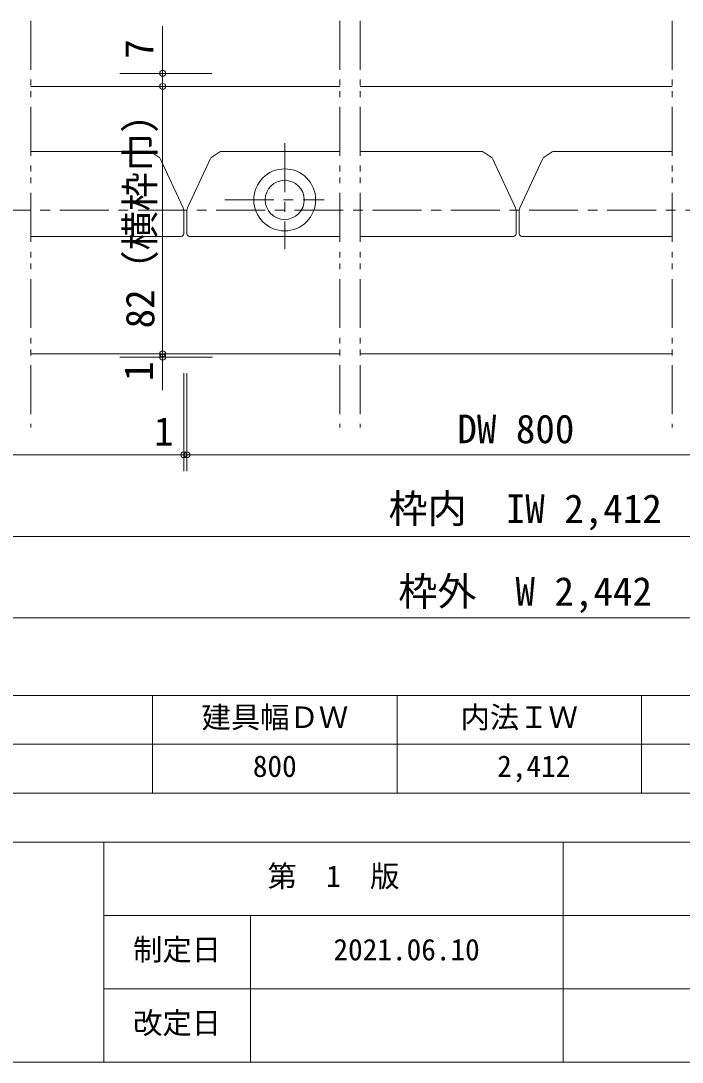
# Model space of a CAD drawing. Units: millimetres on the paper, enlarged 5 times, with parts at other scales. Extents: x -977 to 998, y -1667 to 718.
# Drawn here: x -620 to -281, y -673 to -141 of the extents above; entities that cross this region are included whole.
import ezdxf
from ezdxf.enums import TextEntityAlignment as Align

# ---------------------------------------------------------------- set-up
doc = ezdxf.new("R2010")
doc.units = ezdxf.units.MM
doc.header["$LTSCALE"] = 5
doc.header["$PDMODE"] = 32
doc.header["$PDSIZE"] = 3
doc.linetypes.add('CHAIN1', pattern=[8, 5, -1, 1, -1])
doc.linetypes.add('DOUBLE_CHAIN1', pattern=[8.8, 5, -1, 0.6, -0.6, 0.6, -1])
doc.layers.add('0-0_0', color=7, linetype='Continuous', lineweight=18)
doc.layers.add('2-1_6', color=3, linetype='Continuous', lineweight=20)
doc.layers.add('3-1_四方枠', color=7, linetype='Continuous')
doc.styles.add('ＭＳ ゴシック', font='')
doc.styles.get('ＭＳ ゴシック').set_extended_font_data('MS Gothic')

msp = doc.modelspace()

# ---------------------------------------------------------------- linework, layer by layer
at = {"layer": '0-0_0'}
for p, q in [((-952.188, -485.367), (197.812, -485.367)), ((-552.188, -485.367), (-552.188, -535.367)), ((-427.188, -485.367), (-427.188, -535.367)), ((-302.188, -485.367), (-302.188, -535.367)), ((-952.188, -510.367), (197.812, -510.367)), ((-952.188, -535.367), (197.812, -535.367)), ((-977.188, -560.367), (997.812, -560.367)), ((-577.188, -560.367), (-577.188, -672.867)), ((-342.188, -560.367), (-342.188, -672.867)), ((997.812, -597.867), (-577.188, -597.867)), ((-502.188, -597.867), (-502.188, -672.867)), ((42.812, -635.367), (-577.188, -635.367)), ((997.812, -672.867), (-977.188, -672.867))]:
    msp.add_line(p, q, dxfattribs=at)
at = {"layer": '2-1_6', "color": 7, "linetype": 'DOUBLE_CHAIN1'}
for p, q in [((-614.424, -140.579), (-614.424, -348.508)), ((-456.507, -140.579), (-456.507, -348.508)), ((-446.091, -140.579), (-446.091, -348.508)), ((-286.507, -140.579), (-286.507, -348.508))]:
    msp.add_line(p, q, dxfattribs=at)
at = {"layer": '2-1_6', "color": 4, "lineweight": 9}
for p, q in [((-547.067, -143.247), (-547.067, -329.363)), ((-568.959, -167.424), (-521.893, -167.424)), ((-568.959, -174.09), (-521.893, -174.09)), ((-521.608, -312.424), (-568.959, -312.424)), ((-536.299, -370.757), (-536.299, -320.757)), ((-534.632, -370.757), (-534.632, -320.757)), ((-895.835, -362.424), (166.276, -362.424)), ((-904.632, -404.09), (173.701, -404.09)), ((-904.632, -445.757), (173.701, -445.757))]:
    msp.add_line(p, q, dxfattribs=at)
at = {"layer": '2-1_6', "color": 7, "lineweight": 18}
for p, q in [((-614.424, -174.09), (-456.507, -174.09)), ((-446.091, -174.09), (-286.507, -174.09)), ((-614.424, -310.757), (-456.507, -310.757)), ((-446.091, -310.757), (-286.507, -310.757))]:
    msp.add_line(p, q, dxfattribs=at)
at = {"layer": '2-1_6', "color": 1, "lineweight": 18}
for p, q in [((-553.341, -207.424), (-614.424, -207.424)), ((-553.054, -207.514), (-548.533, -210.68)), ((-517.877, -207.514), (-522.399, -210.68)), ((-517.59, -207.424), (-456.507, -207.424)), ((-383.341, -207.424), (-446.091, -207.424)), ((-383.054, -207.514), (-378.533, -210.68)), ((-347.877, -207.514), (-352.399, -210.68)), ((-347.59, -207.424), (-286.507, -207.424)), ((-548.366, -210.879), (-536.58, -236.154)), ((-522.565, -210.879), (-534.351, -236.154)), ((-378.366, -210.879), (-366.58, -236.154)), ((-352.565, -210.879), (-364.351, -236.154)), ((-536.299, -237.422), (-536.299, -249.424)), ((-534.632, -237.422), (-534.632, -249.424)), ((-366.299, -237.422), (-366.299, -249.424)), ((-364.632, -237.422), (-364.632, -249.424)), ((-537.632, -250.757), (-614.424, -250.757)), ((-533.299, -250.757), (-456.507, -250.757)), ((-367.632, -250.757), (-446.091, -250.757)), ((-363.299, -250.757), (-286.507, -250.757))]:
    msp.add_line(p, q, dxfattribs=at)
at = {"layer": '2-1_6', "color": 4, "linetype": 'CHAIN1', "lineweight": 9}
for p, q in [((-484.632, -203.142), (-484.632, -257.23)), ((-515.266, -232.09), (-464.443, -232.09)), ((-919.647, -237.424), (186.253, -237.424))]:
    msp.add_line(p, q, dxfattribs=at)
at = {"layer": '2-1_6', "color": 1, "lineweight": 18}
for radius in [15.833, 10]:
    msp.add_circle((-484.632, -232.09), radius, dxfattribs=at)
for centre, radius, start, end in [((-539.299, -237.422), 3, 0, 25), ((-531.632, -237.422), 3, 155, 180), ((-369.299, -237.422), 3, 0, 25), ((-361.632, -237.422), 3, 155, 180), ((-537.632, -249.424), 1.333, 270, 0), ((-533.299, -249.424), 1.333, 180, 270), ((-367.632, -249.424), 1.333, 270, 0), ((-363.299, -249.424), 1.333, 180, 270)]:
    msp.add_arc(centre, radius, start, end, dxfattribs=at)
at = {"layer": '2-1_6', "color": 4}
for p in [(-547.067, -167.424), (-547.067, -174.09), (-547.067, -310.757), (-547.067, -312.424), (-536.299, -362.424), (-534.632, -362.424)]:
    msp.add_point(p, dxfattribs=at)

# ---------------------------------------------------------------- texts
at = {"layer": '0-0_0', "style": 'ＭＳ ゴシック'}
for s, p in [('建具幅ＤＷ', (-527.188, -505.367)), ('内法ＩＷ', (-394.688, -505.367)), ('800', (-500.938, -530.367)), ('2,412', (-375.938, -530.367)), ('第\u30001\u3000版', (-493.438, -586.617)), ('制定日', (-562.188, -624.117)), ('改定日', (-562.188, -661.617))]:
    msp.add_text(s, height=11, dxfattribs=at).set_placement(p, align=Align.BOTTOM_LEFT)
at = {"layer": '2-1_6', "color": 7, "style": 'ＭＳ ゴシック'}
for s, p in [('7', (-547.406, -159.932)), ('82（横枠巾）', (-546.941, -297.796)), ('1', (-547.658, -324.731))]:
    msp.add_text(s, height=14.66, rotation=90, dxfattribs=at).set_placement(p, align=Align.BOTTOM_LEFT)
for s, p in [('1', (-551.504, -362.172)), ('DW 800', (-396.299, -360.879)), ('枠内\u3000IW 2,412', (-431.521, -401.659)), ('枠外  W 2,442', (-426.521, -443.953))]:
    msp.add_text(s, height=14.66, dxfattribs=at).set_placement(p, align=Align.BOTTOM_LEFT)
at = {"layer": '3-1_四方枠', "style": 'ＭＳ ゴシック'}
msp.add_text('2021.06.10', height=11, dxfattribs=at).set_placement((-459.688, -624.117), align=Align.BOTTOM_LEFT)

doc.saveas('drawing.dxf')
